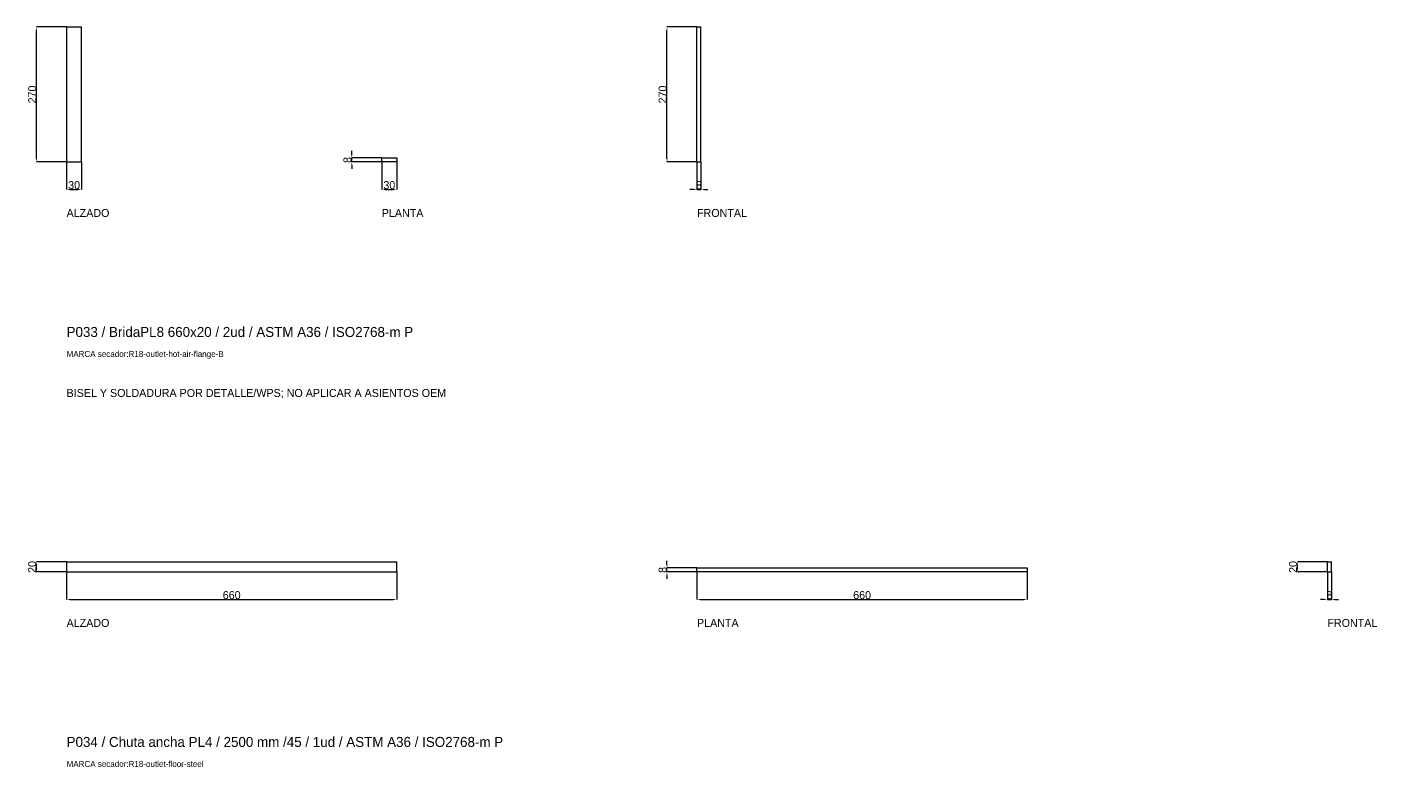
# Model space of a CAD drawing. Header units: millimetres. Extents: x -79 to 13940, y -87340 to 371.
# Drawn here: x -79 to 2619, y -42093 to -40613 of the extents above; entities that cross this region are included whole.
import ezdxf

# ---------------------------------------------------------------- set-up
doc = ezdxf.new("R2010")
doc.units = ezdxf.units.MM
for name, color, linetype in [('R18_COTAS_P', 1, 'Continuous'), ('R18_PIEZAS_P', 3, 'Continuous'), ('R18_TEXTOS', 7, 'Continuous')]:
    doc.layers.add(name, color=color, linetype=linetype)
doc.dimstyles.get("Standard").update_dxf_attribs({"dimtxt": 2.5, "dimasz": 2.5, "dimexe": 1.25, "dimexo": 0.625, "dimtad": 1, "dimcen": 2.5, "dimazin": 3, "dimtfac": 1, "dimtmove": 0, "dimatfit": 3})

# ---------------------------------------------------------------- blocks, each defined once
blk = doc.blocks.new('_CLOSEDFILLED')
at = {"color": 0, "linetype": 'BYBLOCK'}
blk.add_solid([(-1, 0.16), (0, 0), (-1, -0.16)], dxfattribs=at)
blk = doc.blocks.new('*D193')
for p, q in [((0, -40883.1), (0, -40938.1)), ((30, -40883.1), (30, -40938.1)), ((7, -40938.1), (23, -40938.1))]:
    blk.add_line(p, q)
at = {"layer": 'Defpoints'}
for p in [(0, -40883.1), (30, -40883.1), (0, -40938.1)]:
    blk.add_point(p, dxfattribs=at)
at = {"layer": 'R18_COTAS_P', "xscale": 7, "yscale": 7, "rotation": 180}
blk.add_blockref('_CLOSEDFILLED', (0, -40938.1), dxfattribs=at)
at = {"layer": 'R18_COTAS_P', "xscale": 7, "yscale": 7}
blk.add_blockref('_CLOSEDFILLED', (30, -40938.1), dxfattribs=at)
at = {"layer": 'R18_COTAS_P', "insert": (15, -40929.5), "char_height": 16, "attachment_point": 5}
blk.add_mtext('30', dxfattribs=at)
blk = doc.blocks.new('*D194')
for p, q in [((0, -40613.1), (-60, -40613.1)), ((-60, -40876.1), (-60, -40620.1)), ((0, -40883.1), (-60, -40883.1))]:
    blk.add_line(p, q)
at = {"layer": 'Defpoints'}
for p in [(0, -40613.1), (-60, -40883.1), (0, -40883.1)]:
    blk.add_point(p, dxfattribs=at)
at = {"layer": 'R18_COTAS_P', "xscale": 7, "yscale": 7}
for p, rotation in [((-60, -40613.1), 90), ((-60, -40883.1), 270)]:
    blk.add_blockref('_CLOSEDFILLED', p, dxfattribs=dict(at, rotation=rotation))
at = {"layer": 'R18_COTAS_P', "insert": (-68.6, -40748.1), "char_height": 16, "attachment_point": 5, "rotation": 90}
blk.add_mtext('270', dxfattribs=at)
blk = doc.blocks.new('*D195')
for p, q in [((630, -40883.1), (630, -40938.1)), ((660, -40883.1), (660, -40938.1)), ((637, -40938.1), (653, -40938.1))]:
    blk.add_line(p, q)
at = {"layer": 'Defpoints'}
for p in [(630, -40883.1), (660, -40883.1), (630, -40938.1)]:
    blk.add_point(p, dxfattribs=at)
at = {"layer": 'R18_COTAS_P', "xscale": 7, "yscale": 7, "rotation": 180}
blk.add_blockref('_CLOSEDFILLED', (630, -40938.1), dxfattribs=at)
at = {"layer": 'R18_COTAS_P', "xscale": 7, "yscale": 7}
blk.add_blockref('_CLOSEDFILLED', (660, -40938.1), dxfattribs=at)
at = {"layer": 'R18_COTAS_P', "insert": (645, -40929.5), "char_height": 16, "attachment_point": 5}
blk.add_mtext('30', dxfattribs=at)
blk = doc.blocks.new('*D196')
for p, q in [((570, -40868.1), (570, -40861.1)), ((630, -40875.1), (570, -40875.1)), ((570, -40883.1), (570, -40875.1)), ((630, -40883.1), (570, -40883.1)), ((570, -40890.1), (570, -40897.1))]:
    blk.add_line(p, q)
at = {"layer": 'Defpoints'}
for p in [(630, -40875.1), (570, -40883.1), (630, -40883.1)]:
    blk.add_point(p, dxfattribs=at)
at = {"layer": 'R18_COTAS_P', "xscale": 7, "yscale": 7}
for p, rotation in [((570, -40875.1), 270), ((570, -40883.1), 90)]:
    blk.add_blockref('_CLOSEDFILLED', p, dxfattribs=dict(at, rotation=rotation))
at = {"layer": 'R18_COTAS_P', "insert": (561.4, -40879.1), "char_height": 16, "attachment_point": 5, "rotation": 90}
blk.add_mtext('8', dxfattribs=at)
blk = doc.blocks.new('*D197')
for p, q in [((1260, -40883.1), (1260, -40938.1)), ((1268, -40883.1), (1268, -40938.1)), ((1253, -40938.1), (1246, -40938.1)), ((1260, -40938.1), (1268, -40938.1)), ((1275, -40938.1), (1282, -40938.1))]:
    blk.add_line(p, q)
at = {"layer": 'Defpoints'}
for p in [(1260, -40883.1), (1268, -40883.1), (1260, -40938.1)]:
    blk.add_point(p, dxfattribs=at)
at = {"layer": 'R18_COTAS_P', "xscale": 7, "yscale": 7}
blk.add_blockref('_CLOSEDFILLED', (1260, -40938.1), dxfattribs=at)
at = {"layer": 'R18_COTAS_P', "xscale": 7, "yscale": 7, "rotation": 180}
blk.add_blockref('_CLOSEDFILLED', (1268, -40938.1), dxfattribs=at)
at = {"layer": 'R18_COTAS_P', "insert": (1264, -40929.5), "char_height": 16, "attachment_point": 5}
blk.add_mtext('8', dxfattribs=at)
blk = doc.blocks.new('*D198')
for p, q in [((1260, -40613.1), (1200, -40613.1)), ((1200, -40876.1), (1200, -40620.1)), ((1260, -40883.1), (1200, -40883.1))]:
    blk.add_line(p, q)
at = {"layer": 'Defpoints'}
for p in [(1260, -40613.1), (1200, -40883.1), (1260, -40883.1)]:
    blk.add_point(p, dxfattribs=at)
at = {"layer": 'R18_COTAS_P', "xscale": 7, "yscale": 7}
for p, rotation in [((1200, -40613.1), 90), ((1200, -40883.1), 270)]:
    blk.add_blockref('_CLOSEDFILLED', p, dxfattribs=dict(at, rotation=rotation))
at = {"layer": 'R18_COTAS_P', "insert": (1191.4, -40748.1), "char_height": 16, "attachment_point": 5, "rotation": 90}
blk.add_mtext('270', dxfattribs=at)
blk = doc.blocks.new('*D199')
for p, q in [((0, -41703.1), (0, -41758.1)), ((660, -41703.1), (660, -41758.1)), ((7, -41758.1), (653, -41758.1))]:
    blk.add_line(p, q)
at = {"layer": 'Defpoints'}
for p in [(0, -41703.1), (660, -41703.1), (0, -41758.1)]:
    blk.add_point(p, dxfattribs=at)
at = {"layer": 'R18_COTAS_P', "xscale": 7, "yscale": 7, "rotation": 180}
blk.add_blockref('_CLOSEDFILLED', (0, -41758.1), dxfattribs=at)
at = {"layer": 'R18_COTAS_P', "xscale": 7, "yscale": 7}
blk.add_blockref('_CLOSEDFILLED', (660, -41758.1), dxfattribs=at)
at = {"layer": 'R18_COTAS_P', "insert": (330, -41749.5), "char_height": 16, "attachment_point": 5}
blk.add_mtext('660', dxfattribs=at)
blk = doc.blocks.new('*D200')
for p, q in [((0, -41683.1), (-60, -41683.1)), ((-60, -41696.1), (-60, -41690.1)), ((0, -41703.1), (-60, -41703.1))]:
    blk.add_line(p, q)
at = {"layer": 'Defpoints'}
for p in [(0, -41683.1), (-60, -41703.1), (0, -41703.1)]:
    blk.add_point(p, dxfattribs=at)
at = {"layer": 'R18_COTAS_P', "xscale": 7, "yscale": 7}
for p, rotation in [((-60, -41683.1), 90), ((-60, -41703.1), 270)]:
    blk.add_blockref('_CLOSEDFILLED', p, dxfattribs=dict(at, rotation=rotation))
at = {"layer": 'R18_COTAS_P', "insert": (-68.6, -41693.1), "char_height": 16, "attachment_point": 5, "rotation": 90}
blk.add_mtext('20', dxfattribs=at)
blk = doc.blocks.new('*D201')
for p, q in [((1260, -41703.1), (1260, -41758.1)), ((1920, -41703.1), (1920, -41758.1)), ((1267, -41758.1), (1913, -41758.1))]:
    blk.add_line(p, q)
at = {"layer": 'Defpoints'}
for p in [(1260, -41703.1), (1920, -41703.1), (1260, -41758.1)]:
    blk.add_point(p, dxfattribs=at)
at = {"layer": 'R18_COTAS_P', "xscale": 7, "yscale": 7, "rotation": 180}
blk.add_blockref('_CLOSEDFILLED', (1260, -41758.1), dxfattribs=at)
at = {"layer": 'R18_COTAS_P', "xscale": 7, "yscale": 7}
blk.add_blockref('_CLOSEDFILLED', (1920, -41758.1), dxfattribs=at)
at = {"layer": 'R18_COTAS_P', "insert": (1590, -41749.5), "char_height": 16, "attachment_point": 5}
blk.add_mtext('660', dxfattribs=at)
blk = doc.blocks.new('*D202')
for p, q in [((1200, -41688.1), (1200, -41681.1)), ((1260, -41695.1), (1200, -41695.1)), ((1200, -41703.1), (1200, -41695.1)), ((1260, -41703.1), (1200, -41703.1)), ((1200, -41710.1), (1200, -41717.1))]:
    blk.add_line(p, q)
at = {"layer": 'Defpoints'}
for p in [(1200, -41703.1), (1260, -41695.1), (1260, -41703.1)]:
    blk.add_point(p, dxfattribs=at)
at = {"layer": 'R18_COTAS_P', "xscale": 7, "yscale": 7}
for p, rotation in [((1200, -41695.1), 270), ((1200, -41703.1), 90)]:
    blk.add_blockref('_CLOSEDFILLED', p, dxfattribs=dict(at, rotation=rotation))
at = {"layer": 'R18_COTAS_P', "insert": (1191.4, -41699.1), "char_height": 16, "attachment_point": 5, "rotation": 90}
blk.add_mtext('8', dxfattribs=at)
blk = doc.blocks.new('*D203')
for p, q in [((2520, -41703.1), (2520, -41758.1)), ((2528, -41703.1), (2528, -41758.1)), ((2513, -41758.1), (2506, -41758.1)), ((2520, -41758.1), (2528, -41758.1)), ((2535, -41758.1), (2542, -41758.1))]:
    blk.add_line(p, q)
at = {"layer": 'Defpoints'}
for p in [(2520, -41703.1), (2528, -41703.1), (2520, -41758.1)]:
    blk.add_point(p, dxfattribs=at)
at = {"layer": 'R18_COTAS_P', "xscale": 7, "yscale": 7}
blk.add_blockref('_CLOSEDFILLED', (2520, -41758.1), dxfattribs=at)
at = {"layer": 'R18_COTAS_P', "xscale": 7, "yscale": 7, "rotation": 180}
blk.add_blockref('_CLOSEDFILLED', (2528, -41758.1), dxfattribs=at)
at = {"layer": 'R18_COTAS_P', "insert": (2524, -41749.5), "char_height": 16, "attachment_point": 5}
blk.add_mtext('8', dxfattribs=at)
blk = doc.blocks.new('*D204')
for p, q in [((2520, -41683.1), (2460, -41683.1)), ((2460, -41696.1), (2460, -41690.1)), ((2520, -41703.1), (2460, -41703.1))]:
    blk.add_line(p, q)
at = {"layer": 'Defpoints'}
for p in [(2520, -41683.1), (2460, -41703.1), (2520, -41703.1)]:
    blk.add_point(p, dxfattribs=at)
at = {"layer": 'R18_COTAS_P', "xscale": 7, "yscale": 7}
for p, rotation in [((2460, -41683.1), 90), ((2460, -41703.1), 270)]:
    blk.add_blockref('_CLOSEDFILLED', p, dxfattribs=dict(at, rotation=rotation))
at = {"layer": 'R18_COTAS_P', "insert": (2451.4, -41693.1), "char_height": 16, "attachment_point": 5, "rotation": 90}
blk.add_mtext('20', dxfattribs=at)

msp = doc.modelspace()

# ---------------------------------------------------------------- linework, layer by layer
at = {"layer": 'R18_PIEZAS_P'}
for p, q in [((0, -40613.077), (30, -40613.077)), ((0, -40613.077), (0, -40883.077)), ((30, -40883.077), (30, -40613.077)), ((1260, -40613.077), (1268, -40613.077)), ((1260, -40883.077), (1260, -40613.077)), ((1268, -40883.077), (1268, -40613.077)), ((630, -40883.077), (630, -40875.077)), ((630, -40875.077), (660, -40875.077)), ((660, -40875.077), (660, -40883.077)), ((0, -40883.077), (30, -40883.077)), ((660, -40883.077), (630, -40883.077)), ((1260, -40883.077), (1268, -40883.077)), ((0, -41683.077), (660, -41683.077)), ((0, -41683.077), (0, -41703.077)), ((660, -41703.077), (660, -41683.077)), ((2520, -41683.077), (2528, -41683.077)), ((2520, -41703.077), (2520, -41683.077)), ((2528, -41703.077), (2528, -41683.077)), ((0, -41703.077), (660, -41703.077)), ((1260, -41703.077), (1260, -41695.077)), ((1260, -41695.077), (1920, -41695.077)), ((1920, -41703.077), (1260, -41703.077)), ((1920, -41695.077), (1920, -41703.077)), ((2520, -41703.077), (2528, -41703.077))]:
    msp.add_line(p, q, dxfattribs=at)

# ---------------------------------------------------------------- texts
at = {"layer": 'R18_TEXTOS'}
for s, height, p in [('ALZADO', 16, (0, -40993.077)), ('PLANTA', 16, (630, -40993.077)), ('FRONTAL', 16, (1260, -40993.077)), ('P033 / BridaPL8 660x20 / 2ud / ASTM A36 / ISO2768-m P', 20, (0, -41233.077)), ('MARCA secador:R18-outlet-hot-air-flange-B', 12, (0, -41273.077)), ('BISEL Y SOLDADURA POR DETALLE/WPS; NO APLICAR A ASIENTOS OEM', 16, (0, -41353.077)), ('ALZADO', 16, (0, -41813.077)), ('PLANTA', 16, (1260, -41813.077)), ('FRONTAL', 16, (2520, -41813.077)), ('P034 / Chuta ancha PL4 / 2500 mm /45 / 1ud / ASTM A36 / ISO2768-m P', 20, (0, -42053.077)), ('MARCA secador:R18-outlet-floor-steel', 12, (0, -42093.077))]:
    msp.add_text(s, height=height, dxfattribs=at).set_placement(p)

# ---------------------------------------------------------------- dimensions: what is measured, and where the dimension line sits
at = {"layer": 'R18_COTAS_P'}
for base, p1, p2, picture, middle in [((-60, -40883.077), (0, -40883.077), (0, -40613.077), '*D194', (-68.625, -40748.077)), ((1200, -40883.077), (1260, -40883.077), (1260, -40613.077), '*D198', (1191.375, -40748.077)), ((570, -40883.077), (630, -40883.077), (630, -40875.077), '*D196', (561.375, -40879.077)), ((-60, -41703.077), (0, -41703.077), (0, -41683.077), '*D200', (-68.625, -41693.077)), ((1200, -41703.077), (1260, -41703.077), (1260, -41695.077), '*D202', (1191.375, -41699.077)), ((2460, -41703.077), (2520, -41703.077), (2520, -41683.077), '*D204', (2451.375, -41693.077))]:
    dim = msp.add_linear_dim(base=base, p1=p1, p2=p2, angle=90, dimstyle='Standard', override={"dimtxt": 16, "dimasz": 7, "dimtad": 1, "dimdec": 2}, dxfattribs=at)
    dim.commit()
    dim.dimension.update_dxf_attribs({"geometry": picture, "text_midpoint": middle})
for base, p1, p2, picture, middle in [((0, -40938.077), (0, -40883.077), (30, -40883.077), '*D193', (15, -40929.452)), ((630, -40938.077), (630, -40883.077), (660, -40883.077), '*D195', (645, -40929.452)), ((1260, -40938.077), (1260, -40883.077), (1268, -40883.077), '*D197', (1264, -40929.452)), ((0, -41758.077), (0, -41703.077), (660, -41703.077), '*D199', (330, -41749.452)), ((1260, -41758.077), (1260, -41703.077), (1920, -41703.077), '*D201', (1590, -41749.452)), ((2520, -41758.077), (2520, -41703.077), (2528, -41703.077), '*D203', (2524, -41749.452))]:
    dim = msp.add_linear_dim(base=base, p1=p1, p2=p2, dimstyle='Standard', override={"dimtxt": 16, "dimasz": 7, "dimtad": 1, "dimdec": 2}, dxfattribs=at)
    dim.commit()
    dim.dimension.update_dxf_attribs({"geometry": picture, "text_midpoint": middle})

doc.saveas('drawing.dxf')
